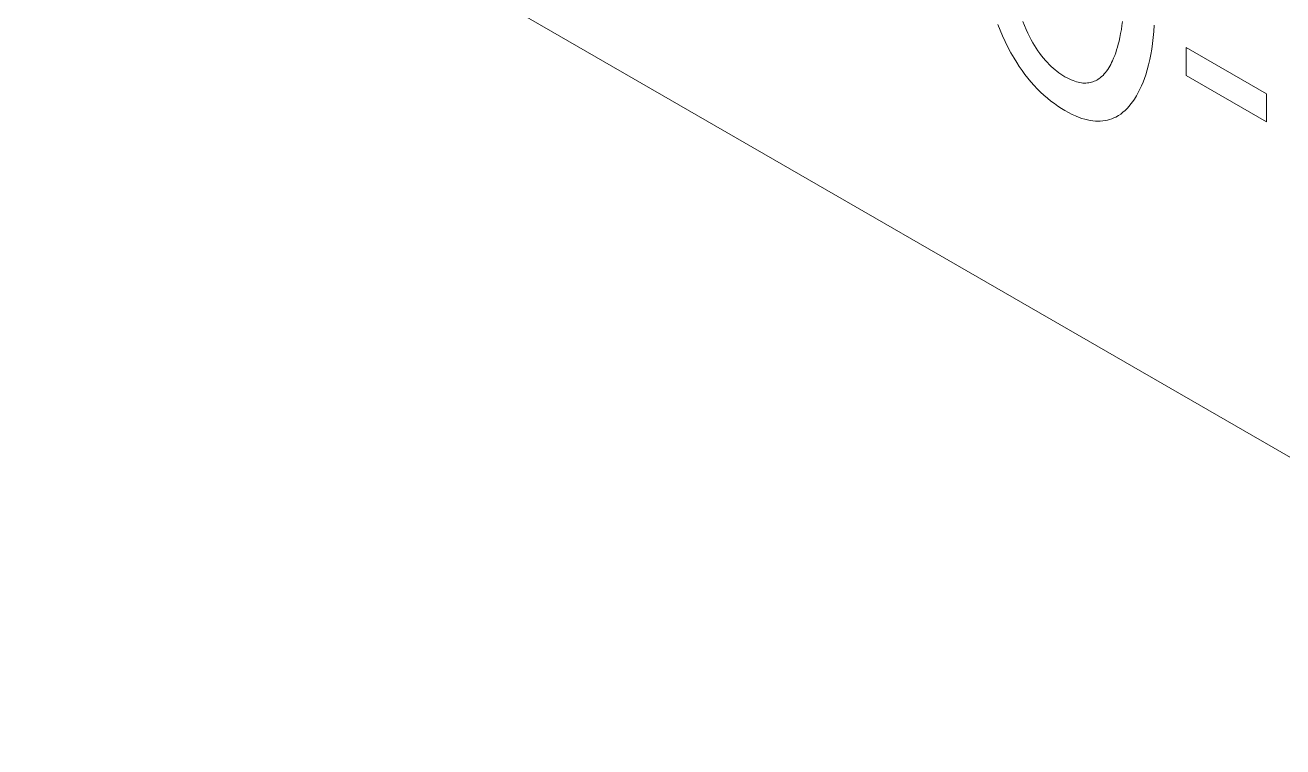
# Model space of a CAD drawing. Header units: inches. Extents: x 67578 to 72421, y -34894 to -31675.
# Drawn here: x 70329.76 to 70337.97, y -33409.98 to -33405.27 of the extents above; entities that cross this region are included whole.
import ezdxf

# ---------------------------------------------------------------- set-up
doc = ezdxf.new("R2010")
doc.units = ezdxf.units.IN
doc.header["$MEASUREMENT"] = 0

# ---------------------------------------------------------------- blocks, each defined once
blk = doc.blocks.new('ET200S')
at = {"lineweight": 0}
for p, q in [((76.3911, -34.9946), (86.2906, -40.71)), ((81.1522, -36.3072), (81.481, -36.497)), ((81.1522, -36.4226), (81.1522, -36.3072)), ((81.481, -36.6125), (81.1522, -36.4226)), ((81.481, -36.497), (81.481, -36.6125))]:
    blk.add_line(p, q, dxfattribs=at)
for points in [[(80.9397, -36.5187), (80.9477, -36.5059), (80.9551, -36.4925), (80.9622, -36.4787), (80.9687, -36.4644), (80.9749, -36.4496), (80.9806, -36.4344), (80.986, -36.4189), (80.992, -36.3989), (80.9975, -36.3784), (81.0024, -36.3573), (81.0067, -36.3358), (81.0105, -36.3138), (81.0137, -36.2914), (81.0166, -36.2665), (81.019, -36.2411), (81.0208, -36.2154)], [(80.3791, -36.2134), (80.3887, -36.2369), (80.3989, -36.2602), (80.4097, -36.2834), (80.4212, -36.3064), (80.4333, -36.3291), (80.4462, -36.3515), (80.4568, -36.3685), (80.4677, -36.3853), (80.4791, -36.4018), (80.4908, -36.4178), (80.5029, -36.4334), (80.5154, -36.4485), (80.5281, -36.463), (80.5412, -36.4769), (80.5548, -36.4904), (80.5686, -36.5033), (80.5827, -36.5155), (80.5969, -36.5269), (80.6113, -36.5377), (80.6258, -36.5479), (80.6403, -36.5573), (80.6549, -36.5661), (80.6695, -36.5742), (80.6841, -36.5816), (80.6986, -36.5882), (80.713, -36.594), (80.7245, -36.598), (80.7358, -36.6015), (80.747, -36.6044), (80.758, -36.6067), (80.7689, -36.6084), (80.7794, -36.6094), (80.7897, -36.6098), (80.7998, -36.6096), (80.8096, -36.6088), (80.8193, -36.6075), (80.8287, -36.6055), (80.8379, -36.6031), (80.8468, -36.6001), (80.8555, -36.5966), (80.8639, -36.5926), (80.8739, -36.5869), (80.8836, -36.5804), (80.8927, -36.5733), (80.9015, -36.5655), (80.9099, -36.5572), (80.9179, -36.5483), (80.9255, -36.5389), (80.9328, -36.529), (80.9397, -36.5187)], [(80.8906, -36.2002), (80.8884, -36.217), (80.886, -36.2336), (80.8831, -36.25), (80.88, -36.266), (80.8764, -36.2818), (80.8734, -36.2939), (80.8701, -36.3058), (80.8666, -36.3175), (80.8628, -36.329), (80.8587, -36.3402), (80.8544, -36.3511), (80.8497, -36.3617), (80.8462, -36.3693), (80.8425, -36.3767), (80.8386, -36.3839), (80.8345, -36.3909), (80.8302, -36.3976), (80.8257, -36.4041), (80.8209, -36.4102), (80.816, -36.4161), (80.8108, -36.4216), (80.8053, -36.4268), (80.7995, -36.4316), (80.795, -36.435), (80.7902, -36.4382), (80.7853, -36.4411), (80.7802, -36.4437), (80.775, -36.446), (80.7697, -36.4481), (80.7642, -36.4498), (80.7585, -36.4512), (80.7527, -36.4523), (80.7468, -36.453), (80.7408, -36.4534), (80.7346, -36.4534), (80.7284, -36.4531), (80.7221, -36.4523), (80.7156, -36.4513), (80.7091, -36.4498), (80.7025, -36.4481), (80.6958, -36.446), (80.6878, -36.4431), (80.6796, -36.4397), (80.6714, -36.436), (80.6632, -36.4318), (80.6549, -36.4272), (80.6466, -36.4222), (80.6384, -36.4169), (80.6302, -36.4112), (80.622, -36.4051), (80.614, -36.3987), (80.606, -36.392), (80.5981, -36.3848), (80.5903, -36.3774), (80.5827, -36.3696), (80.5752, -36.3614), (80.567, -36.3518), (80.559, -36.3419), (80.5513, -36.3316), (80.5438, -36.3209), (80.5365, -36.3101), (80.5296, -36.299), (80.5229, -36.2876), (80.5164, -36.2762), (80.5103, -36.2646), (80.5024, -36.2489), (80.4951, -36.233), (80.4883, -36.2171), (80.4819, -36.201)]]:
    blk.add_lwpolyline(points, dxfattribs=at)

msp = doc.modelspace()

# ---------------------------------------------------------------- block references
at = {"xscale": 1.59100124616462, "yscale": 1.59100124616462, "zscale": 1.59100124616462}
msp.add_blockref('ET200S', (70208.2257, -33347.6522), dxfattribs=at)

doc.saveas('drawing.dxf')
